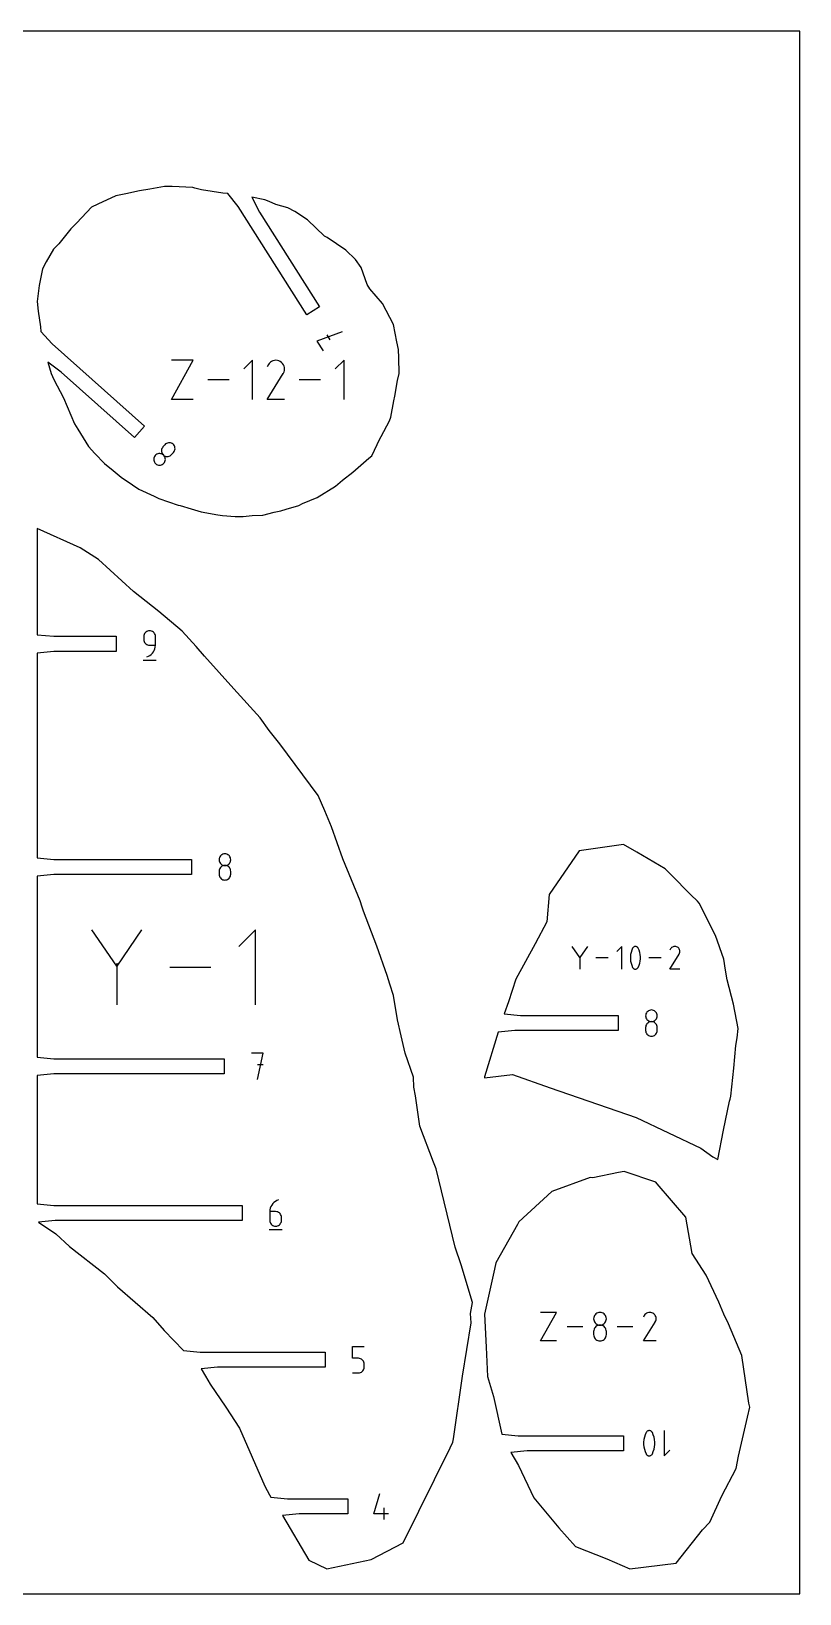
# Model space of a CAD drawing. Extents: x 0 to 480, y 0 to 420.
# Drawn here: x 273.4 to 480, y 0 to 420 of the extents above; entities that cross this region are included whole.
import ezdxf

# ---------------------------------------------------------------- set-up
doc = ezdxf.new("R2010")
doc.units = 0

msp = doc.modelspace()

# ---------------------------------------------------------------- linework, layer by layer
at = {"layer": 'annotation', "color": 1}
for p, q in [((356.979453, 339.188103), (350.19767, 336.730027)), ((350.19767, 336.730027), (351.87814, 334.087837)), ((352.843586, 338.412867), (353.683703, 337.091958)), ((311.069627, 321.041276), (316.907206, 331.554721)), ((316.907206, 331.554721), (311.069627, 331.554721)), ((332.878464, 331.554721), (330.54119, 329.216788)), ((332.878464, 321.041276), (332.878464, 331.554721)), ((336.821469, 321.041191), (341.136029, 327.987079)), ((337.134644, 330.385669), (336.828062, 329.797559)), ((337.377941, 330.730668), (337.134644, 330.385669)), ((337.669844, 331.018662), (337.377941, 330.730668)), ((338.001473, 331.247345), (337.669844, 331.018662)), ((338.363952, 331.414411), (338.001473, 331.247345)), ((338.748402, 331.517552), (338.363952, 331.414411)), ((339.145947, 331.554464), (338.748402, 331.517552)), ((339.547708, 331.52284), (339.145947, 331.554464)), ((339.944807, 331.420373), (339.547708, 331.52284)), ((340.328368, 331.244757), (339.944807, 331.420373)), ((340.671422, 331.001156), (340.328368, 331.244757)), ((340.328368, 331.244757), (340.328368, 331.244757)), ((340.958252, 330.708836), (340.671422, 331.001156)), ((341.186308, 330.376756), (340.958252, 330.708836)), ((341.136029, 327.987079), (341.141187, 327.993462)), ((341.136029, 327.987079), (341.136029, 327.987079)), ((341.141187, 327.993462), (341.146133, 327.999898)), ((341.146133, 327.999898), (341.150901, 328.006444)), ((341.150901, 328.006444), (341.155521, 328.013152)), ((341.155521, 328.013152), (341.160028, 328.020077)), ((341.160028, 328.020077), (341.164453, 328.027273)), ((341.164453, 328.027273), (341.16883, 328.034795)), ((341.16883, 328.034795), (341.17319, 328.042697)), ((341.17319, 328.042697), (341.177566, 328.051033)), ((341.177566, 328.051033), (341.355714, 328.43353)), ((341.177566, 328.051033), (341.177566, 328.051033)), ((341.35304, 330.013875), (341.186308, 330.376756)), ((341.455897, 329.629154), (341.35304, 330.013875)), ((341.355714, 328.43353), (341.459784, 328.830022)), ((341.492328, 329.231549), (341.455897, 329.629154)), ((341.459784, 328.830022), (341.492328, 329.231549)), ((357.462792, 331.554721), (355.125519, 329.216788)), ((357.462792, 321.041276), (357.462792, 331.554721)), ((326.599308, 326.297998), (320.850737, 326.297998)), ((351.183637, 326.297998), (345.435065, 326.297998)), ((316.907206, 321.041276), (311.069627, 321.041276)), ((341.490741, 321.041191), (336.821469, 321.041191)), ((308.415454, 307.558664), (308.385267, 307.29283)), ((308.385267, 307.29283), (308.400407, 307.026495)), ((308.400407, 307.026495), (308.460504, 306.765922)), ((308.491336, 307.81773), (308.415454, 307.558664)), ((308.460504, 306.765922), (308.565191, 306.517376)), ((308.613283, 308.063763), (308.491336, 307.81773)), ((308.781662, 308.290499), (308.613283, 308.063763)), ((309.300098, 308.871887), (308.781662, 308.290499)), ((308.781662, 308.290499), (308.781662, 308.290499)), ((309.506061, 309.064927), (309.300098, 308.871887)), ((309.736358, 309.213853), (309.506061, 309.064927)), ((309.984757, 309.318373), (309.736358, 309.213853)), ((310.245028, 309.378196), (309.984757, 309.318373)), ((310.510939, 309.393027), (310.245028, 309.378196)), ((310.776262, 309.362577), (310.510939, 309.393027)), ((311.034763, 309.286551), (310.776262, 309.362577)), ((311.280213, 309.164658), (311.034763, 309.286551)), ((311.115781, 306.209114), (311.634217, 306.790502)), ((311.506381, 308.996606), (311.280213, 309.164658)), ((311.699142, 308.79109), (311.506381, 308.996606)), ((311.506381, 308.996606), (311.506381, 308.996606)), ((311.634217, 306.790502), (311.802495, 307.017146)), ((311.634217, 306.790502), (311.634217, 306.790502)), ((311.848245, 308.561151), (311.699142, 308.79109)), ((311.802495, 307.017146), (311.924172, 307.262931)), ((311.953269, 308.313013), (311.848245, 308.561151)), ((311.924172, 307.262931), (311.999667, 307.521634)), ((312.013795, 308.052898), (311.953269, 308.313013)), ((311.999667, 307.521634), (312.029401, 307.787031)), ((312.029401, 307.787031), (312.013795, 308.052898)), ((306.333416, 305.223813), (306.303549, 304.958339)), ((306.303549, 304.958339), (306.318886, 304.692224)), ((306.318886, 304.692224), (306.379087, 304.431766)), ((306.408825, 305.482348), (306.333416, 305.223813)), ((306.379087, 304.431766), (306.48381, 304.183263)), ((306.530117, 305.727648), (306.408825, 305.482348)), ((306.48381, 304.183263), (306.632718, 303.953012)), ((306.697632, 305.953414), (306.530117, 305.727648)), ((306.632718, 303.953012), (306.825469, 303.74731)), ((306.903696, 306.146567), (306.697632, 305.953414)), ((306.697632, 305.953414), (306.697632, 305.953414)), ((306.825469, 303.74731), (306.825469, 303.74731)), ((306.825469, 303.74731), (307.05182, 303.579289)), ((307.134263, 306.295796), (306.903696, 306.146567)), ((307.05182, 303.579289), (307.297558, 303.457626)), ((307.383053, 306.400755), (307.134263, 306.295796)), ((307.297558, 303.457626), (307.556388, 303.381941)), ((307.643787, 306.461097), (307.383053, 306.400755)), ((307.556388, 303.381941), (307.822013, 303.351853)), ((307.910187, 306.476476), (307.643787, 306.461097)), ((307.822013, 303.351853), (308.08814, 303.36698)), ((308.175973, 306.446546), (307.910187, 306.476476)), ((308.08814, 303.36698), (308.348472, 303.426942)), ((308.434865, 306.370959), (308.175973, 306.446546)), ((308.348472, 303.426942), (308.596715, 303.531359)), ((308.680585, 306.249369), (308.434865, 306.370959)), ((308.565191, 306.517376), (308.714097, 306.287124)), ((308.596715, 303.531359), (308.826573, 303.679848)), ((308.906854, 306.081429), (308.680585, 306.249369)), ((308.714097, 306.287124), (308.906854, 306.081429)), ((308.826573, 303.679848), (309.031751, 303.872029)), ((308.906854, 306.081429), (308.906854, 306.081429)), ((308.906854, 306.081429), (309.133209, 305.913412)), ((309.099514, 305.875801), (308.906854, 306.081429)), ((308.906854, 306.081429), (308.906854, 306.081429)), ((309.031751, 303.872029), (309.20013, 304.098786)), ((309.031751, 303.872029), (309.031751, 303.872029)), ((309.248347, 305.645559), (309.099514, 305.875801)), ((309.133209, 305.913412), (309.378972, 305.791778)), ((309.20013, 304.098786), (309.322077, 304.344875)), ((309.352981, 305.396982), (309.248347, 305.645559)), ((309.322077, 304.344875), (309.397963, 304.604016)), ((309.413042, 305.136347), (309.352981, 305.396982)), ((309.378972, 305.791778), (309.637871, 305.71617)), ((309.397963, 304.604016), (309.428161, 304.869933)), ((309.428161, 304.869933), (309.413042, 305.136347)), ((309.637871, 305.71617), (309.90363, 305.686232)), ((309.90363, 305.686232), (310.169978, 305.701608)), ((310.169978, 305.701608), (310.430641, 305.76194)), ((310.430641, 305.76194), (310.679344, 305.866873)), ((310.679344, 305.866873), (310.909816, 306.01605)), ((310.909816, 306.01605), (311.115781, 306.209114)), ((303.655049, 257.568388), (303.629803, 257.287082)), ((303.629803, 257.287082), (303.629803, 256.504143)), ((303.629803, 256.504143), (303.629803, 256.504143)), ((303.629803, 256.504143), (303.655049, 256.222852)), ((303.727816, 257.833219), (303.655049, 257.568388)), ((303.655049, 256.222852), (303.727816, 255.958062)), ((303.843647, 258.077137), (303.727816, 257.833219)), ((303.998088, 258.295704), (303.843647, 258.077137)), ((304.186683, 258.484483), (303.998088, 258.295704)), ((304.404974, 258.639036), (304.186683, 258.484483)), ((304.648507, 258.754925), (304.404974, 258.639036)), ((304.912826, 258.827713), (304.648507, 258.754925)), ((305.193475, 258.852962), (304.912826, 258.827713)), ((305.474705, 258.827713), (305.193475, 258.852962)), ((305.193475, 258.852962), (305.193475, 258.852962)), ((305.739332, 258.754925), (305.474705, 258.827713)), ((305.982956, 258.639036), (305.739332, 258.754925)), ((306.201175, 258.484483), (305.982956, 258.639036)), ((306.389588, 258.295704), (306.201175, 258.484483)), ((306.543793, 258.077137), (306.389588, 258.295704)), ((306.659388, 257.833219), (306.543793, 258.077137)), ((306.731973, 257.568388), (306.659388, 257.833219)), ((306.757146, 257.287082), (306.731973, 257.568388)), ((306.757146, 254.938705), (306.757146, 257.287082)), ((306.757146, 257.287082), (306.757146, 257.287082)), ((303.727816, 255.958062), (303.843647, 255.714203)), ((303.843647, 255.714203), (303.998088, 255.495705)), ((303.998088, 255.495705), (304.186683, 255.307)), ((304.186683, 255.307), (304.404974, 255.152516)), ((304.404974, 255.152516), (304.648507, 255.036686)), ((304.648507, 255.036686), (304.912826, 254.963938)), ((304.85814, 251.977997), (305.268581, 252.203235)), ((304.912826, 254.963938), (305.193475, 254.938705)), ((305.193475, 254.938705), (306.757146, 254.938705)), ((305.268581, 252.203235), (305.638058, 252.481336)), ((305.638058, 252.481336), (305.962329, 252.806562)), ((305.962329, 252.806562), (306.237153, 253.173174)), ((306.237153, 253.173174), (306.458288, 253.575434)), ((306.458288, 253.575434), (306.621493, 254.007601)), ((306.621493, 254.007601), (306.722526, 254.463938)), ((306.722526, 254.463938), (306.757146, 254.938705)), ((303.434399, 250.931162), (306.955199, 250.931162)), ((304.410977, 251.811362), (304.85814, 251.977997)), ((304.410977, 251.811362), (304.410977, 251.811362)), ((323.904333, 197.593117), (323.879102, 197.313125)), ((323.977063, 197.856924), (323.904333, 197.593117)), ((324.092848, 198.100072), (323.977063, 197.856924)), ((324.247242, 198.318088), (324.092848, 198.100072)), ((324.435799, 198.506498), (324.247242, 198.318088)), ((324.654077, 198.660826), (324.435799, 198.506498)), ((324.897628, 198.776601), (324.654077, 198.660826)), ((325.162008, 198.849346), (324.897628, 198.776601)), ((325.442773, 198.874589), (325.162008, 198.849346)), ((325.723538, 198.849346), (325.442773, 198.874589)), ((325.442773, 198.874589), (325.442773, 198.874589)), ((325.987919, 198.776601), (325.723538, 198.849346)), ((326.23147, 198.660826), (325.987919, 198.776601)), ((326.449747, 198.506498), (326.23147, 198.660826)), ((326.638305, 198.318088), (326.449747, 198.506498)), ((326.792699, 198.100072), (326.638305, 198.318088)), ((326.908483, 197.856924), (326.792699, 198.100072)), ((326.981214, 197.593117), (326.908483, 197.856924)), ((327.006445, 197.313125), (326.981214, 197.593117)), ((323.879102, 197.313125), (323.879102, 197.313125)), ((323.879102, 197.313125), (323.904348, 197.03182)), ((323.904333, 194.462982), (323.879102, 194.181808)), ((323.879102, 194.181808), (323.879102, 193.402843)), ((323.879102, 193.402843), (323.879102, 193.402843)), ((323.879102, 193.402843), (323.904348, 193.121688)), ((323.977063, 194.727711), (323.904333, 194.462982)), ((323.904348, 197.03182), (323.977114, 196.766989)), ((324.092848, 194.971552), (323.977063, 194.727711)), ((323.977114, 196.766989), (324.092946, 196.523071)), ((324.247242, 195.190064), (324.092848, 194.971552)), ((324.092946, 196.523071), (324.247387, 196.304504)), ((324.435799, 195.378806), (324.247242, 195.190064)), ((324.247387, 196.304504), (324.435981, 196.115725)), ((324.654077, 195.533336), (324.435799, 195.378806)), ((324.435981, 196.115725), (324.654273, 195.961172)), ((324.897628, 195.649214), (324.654077, 195.533336)), ((324.654273, 195.961172), (324.897806, 195.845283)), ((325.162008, 195.721998), (324.897628, 195.649214)), ((324.897806, 195.845283), (325.162125, 195.772495)), ((325.442773, 195.747246), (325.162008, 195.721998)), ((325.162125, 195.772495), (325.442773, 195.747246)), ((325.442773, 195.747246), (325.723422, 195.772495)), ((325.723538, 195.722012), (325.442773, 195.747246)), ((325.442773, 195.747246), (325.442773, 195.747246)), ((325.442773, 195.747246), (325.442773, 195.747246)), ((325.723422, 195.772495), (325.987741, 195.845283)), ((325.987919, 195.649265), (325.723538, 195.722012)), ((325.987741, 195.845283), (326.231274, 195.961172)), ((326.23147, 195.533434), (325.987919, 195.649265)), ((326.231274, 195.961172), (326.449565, 196.115725)), ((326.449747, 195.378951), (326.23147, 195.533434)), ((326.449565, 196.115725), (326.63816, 196.304504)), ((326.638305, 195.190245), (326.449747, 195.378951)), ((326.63816, 196.304504), (326.792601, 196.523071)), ((326.792699, 194.971748), (326.638305, 195.190245)), ((326.792601, 196.523071), (326.908432, 196.766989)), ((326.908483, 194.727889), (326.792699, 194.971748)), ((326.908432, 196.766989), (326.981199, 197.03182)), ((326.981214, 194.463099), (326.908483, 194.727889)), ((326.981199, 197.03182), (327.006445, 197.313125)), ((326.981199, 193.121688), (327.006445, 193.402843)), ((327.006445, 194.181808), (326.981214, 194.463099)), ((327.006445, 197.313125), (327.006445, 197.313125)), ((327.006445, 193.402843), (327.006445, 194.181808)), ((327.006445, 194.181808), (327.006445, 194.181808)), ((323.904348, 193.121688), (323.977114, 192.857264)), ((323.977114, 192.857264), (324.092946, 192.613933)), ((324.092946, 192.613933), (324.247387, 192.396063)), ((324.247387, 192.396063), (324.435981, 192.208017)), ((324.435981, 192.208017), (324.654273, 192.05416)), ((324.654273, 192.05416), (324.897806, 191.938859)), ((324.897806, 191.938859), (325.162125, 191.866477)), ((325.162125, 191.866477), (325.442773, 191.841379)), ((325.442773, 191.841379), (325.723422, 191.866477)), ((325.442773, 191.841379), (325.442773, 191.841379)), ((325.723422, 191.866477), (325.987741, 191.938859)), ((325.987741, 191.938859), (326.231274, 192.05416)), ((326.231274, 192.05416), (326.449565, 192.208017)), ((326.449565, 192.208017), (326.63816, 192.396063)), ((326.63816, 192.396063), (326.792601, 192.613933)), ((326.792601, 192.613933), (326.908432, 192.857264)), ((326.908432, 192.857264), (326.981199, 193.121688)), ((296.337889, 168.725344), (289.620676, 178.439352)), ((303.05384, 178.439352), (296.337889, 168.725344)), ((333.646269, 178.43872), (329.16939, 173.960578)), ((333.646269, 158.300972), (333.646269, 178.43872)), ((420.870661, 171.053722), (418.836598, 173.995255)), ((422.904342, 173.995255), (420.870661, 171.053722)), ((432.168143, 173.995064), (430.812483, 172.639022)), ((432.168143, 167.897081), (432.168143, 173.995064)), ((434.630471, 172.396862), (434.513594, 171.81979)), ((434.805787, 172.962503), (434.630471, 172.396862)), ((435.039542, 173.512201), (434.805787, 172.962503)), ((435.118259, 173.643105), (435.039542, 173.512201)), ((435.039542, 173.512201), (435.039542, 173.512201)), ((435.216362, 173.754658), (435.118259, 173.643105)), ((435.330602, 173.84578), (435.216362, 173.754658)), ((435.45773, 173.915393), (435.330602, 173.84578)), ((435.594499, 173.962417), (435.45773, 173.915393)), ((435.737661, 173.985772), (435.594499, 173.962417)), ((435.883966, 173.984379), (435.737661, 173.985772)), ((436.030168, 173.957158), (435.883966, 173.984379)), ((436.173018, 173.903029), (436.030168, 173.957158)), ((436.227704, 173.874292), (436.173018, 173.903029)), ((436.173018, 173.903029), (436.173018, 173.903029)), ((436.280179, 173.841285), (436.227704, 173.874292)), ((436.330191, 173.804267), (436.280179, 173.841285)), ((436.377483, 173.763501), (436.330191, 173.804267)), ((436.4218, 173.719247), (436.377483, 173.763501)), ((436.462889, 173.671767), (436.4218, 173.719247)), ((436.500493, 173.621323), (436.462889, 173.671767)), ((436.534358, 173.568175), (436.500493, 173.621323)), ((436.564228, 173.512584), (436.534358, 173.568175)), ((436.799116, 172.961752), (436.564228, 173.512584)), ((436.564228, 173.512584), (436.564228, 173.512584)), ((436.975282, 172.395262), (436.799116, 172.961752)), ((437.092725, 171.817623), (436.975282, 172.395262)), ((445.240853, 173.316993), (445.063031, 172.975879)), ((445.38197, 173.517099), (445.240853, 173.316993)), ((445.551278, 173.68414), (445.38197, 173.517099)), ((445.743629, 173.81678), (445.551278, 173.68414)), ((445.953873, 173.913681), (445.743629, 173.81678)), ((446.176861, 173.973505), (445.953873, 173.913681)), ((446.407444, 173.994915), (446.176861, 173.973505)), ((446.640473, 173.976572), (446.407444, 173.994915)), ((446.870798, 173.917139), (446.640473, 173.976572)), ((447.093269, 173.815279), (446.870798, 173.917139)), ((447.292247, 173.673986), (447.093269, 173.815279)), ((447.093269, 173.815279), (447.093269, 173.815279)), ((447.458613, 173.504435), (447.292247, 173.673986)), ((447.59089, 173.311823), (447.458613, 173.504435)), ((447.687597, 173.101346), (447.59089, 173.311823)), ((447.747256, 172.878201), (447.687597, 173.101346)), ((447.689148, 172.184718), (447.749511, 172.41469)), ((447.768387, 172.647583), (447.747256, 172.878201)), ((447.749511, 172.41469), (447.768387, 172.647583)), ((296.337889, 169.507062), (296.337889, 158.30034)), ((321.618997, 168.369846), (310.608021, 168.369846)), ((420.870661, 171.290437), (420.870661, 167.89689)), ((428.526122, 170.946072), (425.19185, 170.946072)), ((434.513594, 171.81979), (434.455155, 171.235797)), ((434.455155, 171.235797), (434.455155, 170.649393)), ((434.455155, 170.649393), (434.513594, 170.065088)), ((434.513594, 170.065088), (434.630471, 169.487393)), ((434.630471, 169.487393), (434.805787, 168.920818)), ((434.805787, 168.920818), (435.039542, 168.369873)), ((435.039542, 168.369873), (435.039542, 168.369873)), ((435.039542, 168.369873), (435.069304, 168.314393)), ((435.069304, 168.314393), (435.102918, 168.26151)), ((435.102918, 168.26151), (435.140244, 168.211383)), ((435.140244, 168.211383), (435.181139, 168.164175)), ((435.181139, 168.164175), (435.225461, 168.120045)), ((435.225461, 168.120045), (435.273069, 168.079153)), ((435.273069, 168.079153), (435.323822, 168.041661)), ((435.323822, 168.041661), (435.377577, 168.007728)), ((435.377577, 168.007728), (435.434193, 167.977516)), ((436.146216, 167.968469), (436.273211, 168.03805)), ((436.273211, 168.03805), (436.387402, 168.128924)), ((436.387402, 168.128924), (436.485503, 168.240017)), ((436.485503, 168.240017), (436.564228, 168.370255)), ((436.564228, 168.370255), (436.799116, 168.920067)), ((436.564228, 168.370255), (436.564228, 168.370255)), ((436.799116, 168.920067), (436.975282, 169.485793)), ((436.975282, 169.485793), (437.092725, 170.062921)), ((437.151447, 171.233347), (437.092725, 171.817623)), ((437.092725, 170.062921), (437.151447, 170.646943)), ((437.151447, 170.646943), (437.151447, 171.233347)), ((442.772576, 170.946072), (439.438304, 170.946072)), ((445.059206, 167.897032), (447.561727, 171.925769)), ((447.561727, 171.925769), (447.564719, 171.929471)), ((447.561727, 171.925769), (447.561727, 171.925769)), ((447.564719, 171.929471), (447.567588, 171.933204)), ((447.567588, 171.933204), (447.570353, 171.937)), ((447.570353, 171.937), (447.573033, 171.940891)), ((447.573033, 171.940891), (447.575647, 171.944908)), ((447.575647, 171.944908), (447.578214, 171.949082)), ((447.578214, 171.949082), (447.580752, 171.953445)), ((447.580752, 171.953445), (447.583281, 171.958028)), ((447.583281, 171.958028), (447.585819, 171.962863)), ((447.585819, 171.962863), (447.689148, 172.184718)), ((447.585819, 171.962863), (447.585819, 171.962863)), ((435.434193, 167.977516), (435.434193, 167.977516)), ((435.434193, 167.977516), (435.575918, 167.924535)), ((435.575918, 167.924535), (435.721269, 167.898214)), ((435.721269, 167.898214), (435.866959, 167.897478)), ((435.866959, 167.897478), (436.009704, 167.921254)), ((436.009704, 167.921254), (436.146216, 167.968469)), ((447.767466, 167.897032), (445.059206, 167.897032)), ((438.579991, 155.631238), (438.55476, 155.351246)), ((438.652721, 155.895045), (438.579991, 155.631238)), ((438.768506, 156.138193), (438.652721, 155.895045)), ((438.922899, 156.356209), (438.768506, 156.138193)), ((439.111457, 156.544619), (438.922899, 156.356209)), ((439.329734, 156.698947), (439.111457, 156.544619)), ((439.573286, 156.814722), (439.329734, 156.698947)), ((439.837666, 156.887467), (439.573286, 156.814722)), ((440.118431, 156.91271), (439.837666, 156.887467)), ((440.399196, 156.887467), (440.118431, 156.91271)), ((440.118431, 156.91271), (440.118431, 156.91271)), ((440.663577, 156.814722), (440.399196, 156.887467)), ((440.907128, 156.698947), (440.663577, 156.814722)), ((441.125405, 156.544619), (440.907128, 156.698947)), ((441.313963, 156.356209), (441.125405, 156.544619)), ((441.468357, 156.138193), (441.313963, 156.356209)), ((441.584141, 155.895045), (441.468357, 156.138193)), ((441.656871, 155.631238), (441.584141, 155.895045)), ((441.682103, 155.351246), (441.656871, 155.631238)), ((438.55476, 155.351246), (438.55476, 155.351246)), ((438.55476, 155.351246), (438.580005, 155.069941)), ((438.579991, 152.501103), (438.55476, 152.219929)), ((438.55476, 152.219929), (438.55476, 151.440964)), ((438.55476, 151.440964), (438.55476, 151.440964)), ((438.55476, 151.440964), (438.580005, 151.159809)), ((438.652721, 152.765832), (438.579991, 152.501103)), ((438.580005, 155.069941), (438.652772, 154.80511)), ((438.768506, 153.009673), (438.652721, 152.765832)), ((438.652772, 154.80511), (438.768604, 154.561192)), ((438.922899, 153.228185), (438.768506, 153.009673)), ((438.768604, 154.561192), (438.923045, 154.342625)), ((439.111457, 153.416927), (438.922899, 153.228185)), ((438.923045, 154.342625), (439.111639, 154.153846)), ((439.329734, 153.571457), (439.111457, 153.416927)), ((439.111639, 154.153846), (439.329931, 153.999293)), ((439.573286, 153.687335), (439.329734, 153.571457)), ((439.329931, 153.999293), (439.573464, 153.883404)), ((439.837666, 153.760119), (439.573286, 153.687335)), ((439.573464, 153.883404), (439.837783, 153.810616)), ((440.118431, 153.785367), (439.837666, 153.760119)), ((439.837783, 153.810616), (440.118431, 153.785367)), ((440.118431, 153.785367), (440.39908, 153.810616)), ((440.399196, 153.760133), (440.118431, 153.785367)), ((440.118431, 153.785367), (440.118431, 153.785367)), ((440.118431, 153.785367), (440.118431, 153.785367)), ((440.39908, 153.810616), (440.663399, 153.883404)), ((440.663577, 153.687386), (440.399196, 153.760133)), ((440.663399, 153.883404), (440.906932, 153.999293)), ((440.907128, 153.571555), (440.663577, 153.687386)), ((440.906932, 153.999293), (441.125223, 154.153846)), ((441.125405, 153.417072), (440.907128, 153.571555)), ((441.125223, 154.153846), (441.313818, 154.342625)), ((441.313963, 153.228366), (441.125405, 153.417072)), ((441.313818, 154.342625), (441.468258, 154.561192)), ((441.468357, 153.009869), (441.313963, 153.228366)), ((441.468258, 154.561192), (441.58409, 154.80511)), ((441.584141, 152.76601), (441.468357, 153.009869)), ((441.58409, 154.80511), (441.656857, 155.069941)), ((441.656871, 152.50122), (441.584141, 152.76601)), ((441.656857, 155.069941), (441.682103, 155.351246)), ((441.656857, 151.159809), (441.682103, 151.440964)), ((441.682103, 152.219929), (441.656871, 152.50122)), ((441.682103, 155.351246), (441.682103, 155.351246)), ((441.682103, 151.440964), (441.682103, 152.219929)), ((441.682103, 152.219929), (441.682103, 152.219929)), ((438.580005, 151.159809), (438.652772, 150.895385)), ((438.652772, 150.895385), (438.768604, 150.652054)), ((438.768604, 150.652054), (438.923045, 150.434184)), ((438.923045, 150.434184), (439.111639, 150.246138)), ((439.111639, 150.246138), (439.329931, 150.092281)), ((439.329931, 150.092281), (439.573464, 149.97698)), ((439.573464, 149.97698), (439.837783, 149.904597)), ((439.837783, 149.904597), (440.118431, 149.8795)), ((440.118431, 149.8795), (440.39908, 149.904597)), ((440.118431, 149.8795), (440.118431, 149.8795)), ((440.39908, 149.904597), (440.663399, 149.97698)), ((440.663399, 149.97698), (440.906932, 150.092281)), ((440.906932, 150.092281), (441.125223, 150.246138)), ((441.125223, 150.246138), (441.313818, 150.434184)), ((441.313818, 150.434184), (441.468258, 150.652054)), ((441.468258, 150.652054), (441.58409, 150.895385)), ((441.58409, 150.895385), (441.656857, 151.159809)), ((335.748195, 145.294458), (332.616878, 145.294458)), ((334.182757, 138.252858), (335.748195, 145.294458)), ((335.748195, 142.158725), (334.182757, 142.158725)), ((338.630405, 105.184876), (338.305804, 104.858897)), ((339.000343, 105.46385), (338.630405, 105.184876)), ((339.411399, 105.69015), (339.000343, 105.46385)), ((339.859351, 105.858105), (339.411399, 105.69015)), ((339.859351, 105.858105), (339.859351, 105.858105)), ((337.545156, 103.198328), (337.510532, 102.722372)), ((337.510532, 102.722372), (337.510532, 100.381943)), ((339.074204, 102.722372), (337.510532, 102.722372)), ((337.646215, 103.655629), (337.545156, 103.198328)), ((337.809489, 104.088604), (337.646215, 103.655629)), ((338.030758, 104.491583), (337.809489, 104.088604)), ((338.305804, 104.858897), (338.030758, 104.491583)), ((339.355434, 102.697275), (339.074204, 102.722372)), ((339.620061, 102.624893), (339.355434, 102.697275)), ((339.863685, 102.509591), (339.620061, 102.624893)), ((340.081904, 102.355734), (339.863685, 102.509591)), ((340.270317, 102.167688), (340.081904, 102.355734)), ((340.424521, 101.949818), (340.270317, 102.167688)), ((340.540117, 101.706488), (340.424521, 101.949818)), ((340.612702, 101.442063), (340.540117, 101.706488)), ((340.637875, 101.160908), (340.612702, 101.442063)), ((340.637875, 100.381943), (340.637875, 101.160908)), ((340.637875, 101.160908), (340.637875, 101.160908)), ((337.314687, 97.936305), (340.835487, 97.936305)), ((337.510532, 100.381943), (337.510532, 100.381943)), ((337.510532, 100.381943), (337.535778, 100.100652)), ((337.535778, 100.100652), (337.608545, 99.835862)), ((337.608545, 99.835862), (337.724376, 99.592003)), ((337.724376, 99.592003), (337.878817, 99.373506)), ((337.878817, 99.373506), (338.067411, 99.1848)), ((338.067411, 99.1848), (338.285703, 99.030317)), ((338.285703, 99.030317), (338.529236, 98.914486)), ((338.529236, 98.914486), (338.793555, 98.841739)), ((338.793555, 98.841739), (339.074204, 98.816505)), ((339.074204, 98.816505), (339.355434, 98.841739)), ((339.074204, 98.816505), (339.074204, 98.816505)), ((339.355434, 98.841739), (339.620061, 98.914486)), ((339.620061, 98.914486), (339.863685, 99.030317)), ((339.863685, 99.030317), (340.081904, 99.1848)), ((340.081904, 99.1848), (340.270317, 99.373506)), ((340.270317, 99.373506), (340.424521, 99.592003)), ((340.424521, 99.592003), (340.540117, 99.835862)), ((340.540117, 99.835862), (340.612702, 100.100652)), ((340.612702, 100.100652), (340.637875, 100.381943)), ((410.333141, 67.94227), (414.604433, 75.634842)), ((414.604433, 75.634842), (410.333141, 75.634842)), ((426.288255, 75.625434), (425.981534, 75.597858)), ((426.594976, 75.597858), (426.288255, 75.625434)), ((426.288255, 75.625434), (426.288255, 75.625434)), ((439.382574, 75.607646), (439.101275, 75.532178)), ((439.673453, 75.634654), (439.382574, 75.607646)), ((439.967417, 75.611515), (439.673453, 75.634654)), ((440.25797, 75.536541), (439.967417, 75.611515)), ((421.696037, 71.788556), (417.489871, 71.788556)), ((424.607591, 74.225495), (424.580028, 73.919619)), ((424.580028, 73.919619), (424.580028, 73.919619)), ((424.580028, 73.919619), (424.607607, 73.612308)), ((424.687045, 74.51369), (424.607591, 74.225495)), ((424.607607, 73.612308), (424.687101, 73.322994)), ((424.813534, 74.779316), (424.687045, 74.51369)), ((424.687101, 73.322994), (424.813641, 73.056527)), ((424.982201, 75.017487), (424.813534, 74.779316)), ((424.982201, 71.600288), (424.813534, 71.361575)), ((424.813641, 73.056527), (424.982359, 72.817754)), ((425.18819, 75.223314), (424.982201, 75.017487)), ((425.18819, 71.806478), (424.982201, 71.600288)), ((424.982359, 72.817754), (425.188388, 72.611523)), ((425.426646, 75.39191), (425.18819, 75.223314)), ((425.426646, 71.975295), (425.18819, 71.806478)), ((425.188388, 72.611523), (425.42686, 72.442682)), ((425.692713, 75.518388), (425.426646, 75.39191)), ((425.692713, 72.101885), (425.426646, 71.975295)), ((425.42686, 72.442682), (425.692907, 72.316079)), ((425.981534, 75.597858), (425.692713, 75.518388)), ((425.981534, 72.181397), (425.692713, 72.101885)), ((425.692907, 72.316079), (425.981661, 72.236563)), ((426.288255, 72.20898), (425.981534, 72.181397)), ((425.981661, 72.236563), (426.288255, 72.20898)), ((426.288255, 72.20898), (426.594849, 72.236563)), ((426.594976, 72.181413), (426.288255, 72.20898)), ((426.288255, 72.20898), (426.288255, 72.20898)), ((426.288255, 72.20898), (426.288255, 72.20898)), ((426.594849, 72.236563), (426.883603, 72.316079)), ((426.883797, 75.518388), (426.594976, 75.597858)), ((426.883797, 72.101941), (426.594976, 72.181413)), ((426.883603, 72.316079), (427.14965, 72.442682)), ((427.149864, 75.39191), (426.883797, 75.518388)), ((427.149864, 71.975402), (426.883797, 72.101941)), ((427.14965, 72.442682), (427.388122, 72.611523)), ((427.38832, 75.223314), (427.149864, 75.39191)), ((427.38832, 71.806637), (427.149864, 71.975402)), ((427.388122, 72.611523), (427.594151, 72.817754)), ((427.594309, 75.017487), (427.38832, 75.223314)), ((427.594309, 71.600486), (427.38832, 71.806637)), ((427.594151, 72.817754), (427.762869, 73.056527)), ((427.762976, 74.779316), (427.594309, 75.017487)), ((427.762976, 71.361789), (427.594309, 71.600486)), ((427.762869, 73.056527), (427.889409, 73.322994)), ((427.889465, 74.51369), (427.762976, 74.779316)), ((427.889409, 73.322994), (427.968903, 73.612308)), ((427.968919, 74.225495), (427.889465, 74.51369)), ((427.968903, 73.612308), (427.996482, 73.919619)), ((427.996482, 73.919619), (427.968919, 74.225495)), ((427.996482, 73.919619), (427.996482, 73.919619)), ((435.088087, 71.788556), (430.88192, 71.788556)), ((437.972658, 67.942208), (441.129574, 73.024438)), ((438.201805, 74.779459), (437.977482, 74.349146)), ((438.379823, 75.031891), (438.201805, 74.779459)), ((438.593404, 75.242614), (438.379823, 75.031891)), ((438.836054, 75.409938), (438.593404, 75.242614)), ((439.101275, 75.532178), (438.836054, 75.409938)), ((440.538617, 75.408044), (440.25797, 75.536541)), ((440.789626, 75.229804), (440.538617, 75.408044)), ((440.538617, 75.408044), (440.538617, 75.408044)), ((440.999496, 75.015917), (440.789626, 75.229804)), ((441.166363, 74.772938), (440.999496, 75.015917)), ((441.129574, 73.024438), (441.133348, 73.029108)), ((441.129574, 73.024438), (441.129574, 73.024438)), ((441.133348, 73.029108), (441.136967, 73.033817)), ((441.136967, 73.033817), (441.140455, 73.038606)), ((441.140455, 73.038606), (441.143836, 73.043514)), ((441.143836, 73.043514), (441.147134, 73.048581)), ((441.147134, 73.048581), (441.150372, 73.053847)), ((441.150372, 73.053847), (441.153574, 73.059351)), ((441.153574, 73.059351), (441.156764, 73.065132)), ((441.156764, 73.065132), (441.159966, 73.071232)), ((441.159966, 73.071232), (441.290315, 73.351101)), ((441.159966, 73.071232), (441.159966, 73.071232)), ((441.288358, 74.507422), (441.166363, 74.772938)), ((441.363618, 74.225925), (441.288358, 74.507422)), ((441.290315, 73.351101), (441.366462, 73.641209)), ((441.390274, 73.935003), (441.363618, 74.225925)), ((441.366462, 73.641209), (441.390274, 73.935003)), ((414.604433, 67.94227), (410.333141, 67.94227)), ((424.607591, 70.80599), (424.580028, 70.498822)), ((424.580028, 70.498822), (424.580028, 69.647844)), ((424.580028, 69.647844), (424.580028, 69.647844)), ((424.580028, 69.647844), (424.607607, 69.340698)), ((424.687045, 71.095192), (424.607591, 70.80599)), ((424.607607, 69.340698), (424.687101, 69.051828)), ((424.813534, 71.361575), (424.687045, 71.095192)), ((424.687101, 69.051828), (424.813641, 68.786003)), ((424.813641, 68.786003), (424.982359, 68.547991)), ((424.982359, 68.547991), (425.188388, 68.342561)), ((425.188388, 68.342561), (425.42686, 68.174481)), ((425.42686, 68.174481), (425.692907, 68.04852)), ((425.692907, 68.04852), (425.981661, 67.969447)), ((425.981661, 67.969447), (426.288255, 67.942029)), ((426.288255, 67.942029), (426.594849, 67.969447)), ((426.288255, 67.942029), (426.288255, 67.942029)), ((426.594849, 67.969447), (426.883603, 68.04852)), ((426.883603, 68.04852), (427.14965, 68.174481)), ((427.14965, 68.174481), (427.388122, 68.342561)), ((427.388122, 68.342561), (427.594151, 68.547991)), ((427.594151, 68.547991), (427.762869, 68.786003)), ((427.762869, 68.786003), (427.889409, 69.051828)), ((427.889465, 71.095386), (427.762976, 71.361789)), ((427.889409, 69.051828), (427.968903, 69.340698)), ((427.968919, 70.806117), (427.889465, 71.095386)), ((427.968903, 69.340698), (427.996482, 69.647844)), ((427.996482, 70.498822), (427.968919, 70.806117)), ((427.996482, 69.647844), (427.996482, 70.498822)), ((427.996482, 70.498822), (427.996482, 70.498822)), ((441.389113, 67.942208), (437.972658, 67.942208)), ((359.774438, 63.286019), (359.774438, 66.421753)), ((359.774438, 66.421753), (362.901781, 66.421753)), ((361.33811, 63.286019), (359.774438, 63.286019)), ((361.618875, 63.260922), (361.33811, 63.286019)), ((361.883255, 63.18854), (361.618875, 63.260922)), ((362.126807, 63.073238), (361.883255, 63.18854)), ((362.345084, 62.919382), (362.126807, 63.073238)), ((359.774438, 59.380153), (361.33811, 59.380153)), ((361.33811, 59.380153), (361.618758, 59.405386)), ((361.33811, 59.380153), (361.33811, 59.380153)), ((361.618758, 59.405386), (361.883077, 59.478134)), ((361.883077, 59.478134), (362.12661, 59.593964)), ((362.12661, 59.593964), (362.344902, 59.748447)), ((362.344902, 59.748447), (362.533496, 59.937153)), ((362.533642, 62.731336), (362.345084, 62.919382)), ((362.533496, 59.937153), (362.687937, 60.155651)), ((362.688035, 62.513465), (362.533642, 62.731336)), ((362.687937, 60.155651), (362.803769, 60.39951)), ((362.80382, 62.270135), (362.688035, 62.513465)), ((362.803769, 60.39951), (362.876536, 60.6643)), ((362.87655, 62.00571), (362.80382, 62.270135)), ((362.876536, 60.6643), (362.901781, 60.945591)), ((362.901781, 61.724556), (362.87655, 62.00571)), ((362.901781, 60.945591), (362.901781, 61.724556)), ((362.901781, 61.724556), (362.901781, 61.724556)), ((438.215673, 42.080227), (438.085206, 41.4391)), ((438.411374, 42.708687), (438.215673, 42.080227)), ((438.672308, 43.319468), (438.411374, 42.708687)), ((438.759764, 43.464149), (438.672308, 43.319468)), ((438.672308, 43.319468), (438.672308, 43.319468)), ((438.868744, 43.587561), (438.759764, 43.464149)), ((438.995597, 43.688511), (438.868744, 43.587561)), ((439.136674, 43.765808), (438.995597, 43.688511)), ((439.288325, 43.81826), (439.136674, 43.765808)), ((439.446899, 43.844672), (439.288325, 43.81826)), ((439.608745, 43.843855), (439.446899, 43.844672)), ((439.770214, 43.814614), (439.608745, 43.843855)), ((439.927654, 43.755759), (439.770214, 43.814614)), ((439.927654, 43.755759), (439.927654, 43.755759)), ((439.990549, 43.722196), (439.927654, 43.755759)), ((440.050265, 43.684501), (439.990549, 43.722196)), ((440.106646, 43.642851), (440.050265, 43.684501)), ((440.159533, 43.597425), (440.106646, 43.642851)), ((440.20877, 43.548401), (440.159533, 43.597425)), ((440.2542, 43.495957), (440.20877, 43.548401)), ((440.295665, 43.440273), (440.2542, 43.495957)), ((440.333007, 43.381525), (440.295665, 43.440273)), ((440.36607, 43.319893), (440.333007, 43.381525)), ((440.625745, 42.707853), (440.36607, 43.319893)), ((440.36607, 43.319893), (440.36607, 43.319893)), ((440.820502, 42.078449), (440.625745, 42.707853)), ((440.95034, 41.436693), (440.820502, 42.078449)), ((443.555881, 43.845113), (443.555881, 37.070918)), ((438.085206, 41.4391), (438.019972, 40.790316)), ((438.019972, 40.790316), (438.019972, 40.138885)), ((438.019972, 40.138885), (438.085206, 39.489817)), ((438.085206, 39.489817), (438.215673, 38.848124)), ((438.215673, 38.848124), (438.411374, 38.218815)), ((438.411374, 38.218815), (438.672308, 37.606901)), ((440.36607, 37.607325), (440.625745, 38.217981)), ((440.625745, 38.217981), (440.820502, 38.846346)), ((440.820502, 38.846346), (440.95034, 39.48741)), ((441.015259, 40.787594), (440.95034, 41.436693)), ((440.95034, 39.48741), (441.015259, 40.136163)), ((441.015259, 40.136163), (441.015259, 40.787594)), ((443.555881, 37.070918), (445.061871, 38.577333)), ((438.672308, 37.606901), (438.672308, 37.606901)), ((438.672308, 37.606901), (438.705492, 37.545145)), ((438.705492, 37.545145), (438.743112, 37.486103)), ((438.743112, 37.486103), (438.784886, 37.430065)), ((438.784886, 37.430065), (438.830531, 37.37732)), ((438.830531, 37.37732), (438.879763, 37.328159)), ((438.879763, 37.328159), (438.932299, 37.282872)), ((438.932299, 37.282872), (438.987856, 37.24175)), ((438.987856, 37.24175), (439.046151, 37.205082)), ((439.046151, 37.205082), (439.1069, 37.173158)), ((439.1069, 37.173158), (439.1069, 37.173158)), ((439.1069, 37.173158), (439.265591, 37.113027)), ((439.265591, 37.113027), (439.428005, 37.082787)), ((439.428005, 37.082787), (439.590535, 37.08124)), ((439.590535, 37.08124), (439.749572, 37.107185)), ((439.749572, 37.107185), (439.901508, 37.159423)), ((439.901508, 37.159423), (440.042734, 37.236756)), ((440.042734, 37.236756), (440.169641, 37.337983)), ((440.169641, 37.337983), (440.278623, 37.461906)), ((440.278623, 37.461906), (440.36607, 37.607325)), ((440.36607, 37.607325), (440.36607, 37.607325)), ((365.497555, 21.509238), (367.059019, 26.9854)), ((369.407396, 21.509238), (365.497555, 21.509238)), ((368.235415, 19.9438), (368.235415, 23.071143))]:
    msp.add_line(p, q, dxfattribs=at)
at = {"layer": 'boundary', "color": 5}
for p, q in [((309.188125, 378.280938), (305.267757, 377.552001)), ((311.288004, 378.271077), (309.188125, 378.280938)), ((316.818497, 378.037508), (311.288004, 378.271077)), ((317.346299, 377.857841), (316.818497, 378.037508)), ((296.071124, 375.720502), (291.245885, 373.515115)), ((298.794192, 376.301212), (296.071124, 375.720502)), ((302.510175, 377.087265), (298.794192, 376.301212)), ((305.267757, 377.552001), (302.510175, 377.087265)), ((319.143671, 377.375226), (317.346299, 377.857841)), ((324.838438, 376.520374), (319.143671, 377.375226)), ((326.214833, 376.404263), (324.838438, 376.520374)), ((328.977201, 372.881078), (326.214833, 376.404263)), ((336.139212, 374.649442), (332.709918, 375.380682)), ((332.709918, 375.380682), (334.729578, 371.385124)), ((337.309646, 374.277756), (336.139212, 374.649442)), ((339.085506, 373.439845), (337.309646, 374.277756)), ((289.594731, 372.738549), (285.653118, 368.46714)), ((291.245885, 373.515115), (289.594731, 372.738549)), ((347.481392, 343.787087), (328.977201, 372.881078)), ((334.729578, 371.385124), (350.899606, 345.96112)), ((342.364458, 372.52114), (339.085506, 373.439845)), ((344.234203, 371.526969), (342.364458, 372.52114)), ((347.629194, 369.295919), (344.234203, 371.526969)), ((284.005896, 366.916027), (280.755766, 362.900815)), ((285.653118, 368.46714), (284.005896, 366.916027)), ((352.244575, 364.9436), (347.629194, 369.295919)), ((279.359056, 361.413996), (277.384205, 358.056085)), ((280.755766, 362.900815), (279.359056, 361.413996)), ((352.890994, 364.597838), (352.244575, 364.9436)), ((357.988553, 361.116564), (352.890994, 364.597838)), ((277.384205, 358.056085), (276.390618, 356.148723)), ((360.584802, 358.602246), (357.988553, 361.116564)), ((362.063805, 356.479274), (360.584802, 358.602246)), ((276.390618, 356.148723), (275.537798, 351.684004)), ((363.687031, 351.899762), (362.063805, 356.479274)), ((275.537798, 351.684004), (274.951582, 347.385674)), ((364.397884, 350.789867), (363.687031, 351.899762)), ((367.786925, 346.818933), (364.397884, 350.789867)), ((274.951582, 347.385674), (275.229733, 344.800261)), ((275.229733, 344.800261), (275.850869, 340.569319)), ((350.899606, 345.96112), (347.481392, 343.787087)), ((370.730529, 341.191), (367.786925, 346.818933)), ((275.850869, 340.569319), (275.9285, 339.30809)), ((371.681098, 336.525852), (370.730529, 341.191)), ((275.9285, 339.30809), (278.960855, 336.014409)), ((278.960855, 336.014409), (303.810327, 313.855589)), ((372.110524, 334.475656), (371.681098, 336.525852)), ((372.15713, 332.209178), (372.110524, 334.475656)), ((372.288553, 328.02247), (372.15713, 332.209178)), ((281.40717, 328.405289), (277.789002, 331.042025)), ((277.789002, 331.042025), (278.730958, 327.986961)), ((278.730958, 327.986961), (279.430484, 326.367222)), ((301.114207, 310.832091), (281.40717, 328.405289)), ((371.850154, 326.159516), (372.288553, 328.02247)), ((279.430484, 326.367222), (282.00665, 321.481945)), ((371.094008, 321.910355), (371.850154, 326.159516)), ((282.00665, 321.481945), (284.988201, 314.440379)), ((370.036892, 316.301594), (370.895251, 320.689983)), ((370.895251, 320.689983), (371.094008, 321.910355)), ((367.435574, 311.084249), (369.698904, 315.280241)), ((369.698904, 315.280241), (370.036892, 316.301594)), ((284.988201, 314.440379), (285.931323, 313.008328)), ((285.931323, 313.008328), (288.758753, 308.379306)), ((303.810327, 313.855589), (301.114207, 310.832091)), ((367.107997, 310.407529), (367.435574, 311.084249)), ((288.758753, 308.379306), (290.468999, 306.462717)), ((364.904966, 305.853637), (367.107997, 310.407529)), ((290.468999, 306.462717), (293.023462, 303.804414)), ((293.023462, 303.804414), (295.386443, 301.930625)), ((359.851538, 301.438497), (364.126647, 305.211102)), ((364.126647, 305.211102), (364.904966, 305.853637)), ((295.386443, 301.930625), (297.568623, 300.165632)), ((297.568623, 300.165632), (300.630094, 298.055592)), ((355.168555, 297.684378), (357.040238, 299.300475)), ((357.040238, 299.300475), (359.851538, 301.438497)), ((300.630094, 298.055592), (302.328527, 296.868288)), ((302.328527, 296.868288), (306.420758, 295.075112)), ((306.420758, 295.075112), (307.680072, 294.436619)), ((307.680072, 294.436619), (312.836328, 292.631334)), ((346.262356, 293.066049), (350.273643, 294.689686)), ((350.273643, 294.689686), (355.168555, 297.684378)), ((312.836328, 292.631334), (313.365129, 292.48517)), ((313.365129, 292.48517), (316.360414, 291.645935)), ((316.360414, 291.645935), (319.070612, 290.794364)), ((319.070612, 290.794364), (323.553254, 290.013015)), ((323.553254, 290.013015), (324.763115, 289.826465)), ((324.763115, 289.826465), (328.236775, 289.587239)), ((330.360016, 289.525481), (332.808025, 289.873758)), ((332.808025, 289.873758), (335.63344, 289.9134)), ((335.63344, 289.9134), (338.646689, 290.696029)), ((338.646689, 290.696029), (340.47131, 291.077103)), ((340.47131, 291.077103), (341.889539, 291.575928)), ((341.889539, 291.575928), (345.305905, 292.492889)), ((345.305905, 292.492889), (346.262356, 293.066049)), ((286.493348, 281.128589), (274.951582, 286.350481)), ((274.951582, 286.350481), (274.951582, 257.797762)), ((328.236775, 289.587239), (330.360016, 289.525481)), ((291.478707, 278.046308), (286.493348, 281.128589)), ((300.84228, 269.395461), (291.478707, 278.046308)), ((307.668526, 264.050515), (300.84228, 269.395461)), ((313.900635, 258.735572), (307.668526, 264.050515)), ((274.951582, 257.797762), (279.406897, 257.357662)), ((279.406897, 257.357662), (296.217799, 257.357662)), ((296.217799, 257.357662), (296.2178, 253.306662)), ((317.746033, 254.646778), (313.900635, 258.735572)), ((279.406896, 253.306662), (274.951582, 252.866562)), ((274.951582, 252.866562), (274.951582, 197.828)), ((296.2178, 253.306662), (279.406896, 253.306662)), ((319.910592, 252.045948), (317.746033, 254.646778)), ((327.854397, 243.275296), (319.910592, 252.045948)), ((334.937621, 235.471479), (327.854397, 243.275296)), ((337.33454, 232.083722), (334.937621, 235.471479)), ((340.220027, 228.426718), (337.33454, 232.083722)), ((350.502333, 214.605074), (340.220027, 228.426718)), ((352.312793, 210.477342), (350.502333, 214.605074)), ((354.058349, 206.124724), (352.312793, 210.477342)), ((357.128696, 197.537894), (354.058349, 206.124724)), ((274.951582, 197.828), (279.406896, 197.3879)), ((361.759965, 186.231948), (357.128696, 197.537894)), ((420.675023, 199.655555), (412.613064, 187.947215)), ((432.647321, 201.378816), (420.675023, 199.655555)), ((436.176371, 199.349755), (432.647321, 201.378816)), ((443.788137, 194.868954), (436.176371, 199.349755)), ((279.406896, 193.3369), (274.951582, 192.8968)), ((279.406896, 197.3879), (316.466656, 197.3879)), ((316.466656, 193.3369), (279.406896, 193.3369)), ((316.466656, 197.3879), (316.466656, 193.3369)), ((445.321028, 193.355793), (443.788137, 194.868954)), ((450.706195, 187.827965), (445.321028, 193.355793)), ((274.951582, 192.8968), (274.951582, 144.239258)), ((362.301651, 184.581537), (361.759965, 186.231948)), ((412.613064, 187.947215), (411.977292, 180.642452)), ((452.497904, 186.135624), (450.706195, 187.827965)), ((452.965655, 185.618987), (452.497904, 186.135624)), ((457.31443, 176.945541), (452.965655, 185.618987)), ((362.697126, 183.497059), (362.301651, 184.581537)), ((366.286313, 174.030555), (362.697126, 183.497059)), ((411.977292, 180.642452), (408.869739, 174.707254)), ((459.546938, 170.604655), (457.31443, 176.945541)), ((369.047595, 166.157939), (366.286313, 174.030555)), ((408.869739, 174.707254), (403.625588, 165.202199)), ((459.996369, 167.633482), (459.546938, 170.604655)), ((369.789974, 163.819133), (369.047595, 166.157939)), ((370.79217, 160.850776), (369.789974, 163.819133)), ((403.625588, 165.202199), (401.673692, 159.118777)), ((460.439575, 164.987644), (459.996369, 167.633482)), ((462.21965, 158.453093), (460.439575, 164.987644)), ((371.801861, 154.286343), (370.79217, 160.850776)), ((401.673692, 159.118777), (400.491427, 155.866121)), ((400.491427, 155.866121), (404.946741, 155.426021)), ((404.946741, 155.426021), (431.142314, 155.426021)), ((431.142314, 155.426021), (431.142314, 151.375021)), ((463.469039, 151.972594), (462.21965, 158.453093)), ((372.847555, 149.96826), (371.801861, 154.286343)), ((403.398654, 151.375021), (398.94334, 150.934921)), ((431.142314, 151.375021), (403.398654, 151.375021)), ((463.147863, 149.443041), (463.469039, 151.972594)), ((373.896809, 145.345322), (372.847555, 149.96826)), ((398.94334, 150.934921), (395.223774, 138.982793)), ((462.253105, 141.289561), (462.855008, 147.413286)), ((462.855008, 147.413286), (463.147863, 149.443041)), ((274.951582, 144.239258), (279.406896, 143.799158)), ((279.406896, 143.799158), (325.20664, 143.799158)), ((325.20664, 143.799158), (325.20664, 139.748158)), ((376.115096, 138.861336), (373.896809, 145.345322)), ((279.406897, 139.748158), (274.951582, 139.308058)), ((274.951582, 139.308058), (274.951582, 104.802905)), ((325.20664, 139.748158), (279.406897, 139.748158)), ((376.248609, 136.203429), (376.115096, 138.861336)), ((395.197125, 138.712792), (402.779983, 139.54662)), ((395.223774, 138.982793), (395.197125, 138.712792)), ((402.779983, 139.54662), (412.920404, 136.007941)), ((461.49332, 133.735663), (462.253105, 141.289561)), ((376.648218, 133.878053), (376.248609, 136.203429)), ((412.920404, 136.007941), (436.033637, 128.024017)), ((377.884195, 125.697653), (376.648218, 133.878053)), ((459.456491, 124.588469), (461.130868, 132.377899)), ((461.130868, 132.377899), (461.277017, 132.966544)), ((461.277017, 132.966544), (461.49332, 133.735663)), ((436.033637, 128.024017), (453.379341, 119.73747)), ((381.545419, 116.023964), (377.884195, 125.697653)), ((458.011501, 116.693084), (459.456491, 124.588469)), ((453.379341, 119.73747), (456.638792, 117.431855)), ((382.251725, 114.217474), (381.545419, 116.023964)), ((387.3176, 93.14443), (382.251725, 114.217474)), ((432.799465, 113.518084), (431.278228, 113.214392)), ((441.315434, 110.603312), (432.799465, 113.518084)), ((456.638792, 117.431855), (458.011501, 116.693084)), ((423.602126, 111.902544), (413.321322, 108.15903)), ((424.382269, 111.832211), (423.602126, 111.902544)), ((431.278228, 113.214392), (424.382269, 111.832211)), ((441.667573, 110.173856), (441.315434, 110.603312)), ((449.410909, 101.258895), (441.667573, 110.173856)), ((413.321322, 108.15903), (404.47099, 99.972102)), ((274.951582, 104.802905), (279.406897, 104.362805)), ((279.406897, 104.362805), (330.098087, 104.362805)), ((330.098087, 104.362805), (330.098087, 100.311805)), ((451.108228, 91.421288), (449.410909, 101.258895)), ((279.784739, 100.311805), (275.329424, 99.871705)), ((275.329424, 99.871705), (280.018612, 96.78371)), ((330.098087, 100.311805), (279.784739, 100.311805)), ((280.018612, 96.78371), (283.691229, 93.331037)), ((404.12675, 99.273129), (398.274014, 88.906738)), ((404.47099, 99.972102), (404.12675, 99.273129)), ((283.691229, 93.331037), (293.053186, 85.998399)), ((388.98512, 88.45724), (387.3176, 93.14443)), ((392.022126, 78.253234), (388.98512, 88.45724)), ((398.274014, 88.906738), (397.923153, 87.243662)), ((454.80397, 85.626532), (451.108228, 91.421288)), ((293.053186, 85.998399), (296.57925, 82.472892)), ((397.923153, 87.243662), (395.197125, 75.118187)), ((458.23607, 78.33489), (454.80397, 85.626532)), ((296.57925, 82.472892), (306.081986, 74.284196)), ((391.465625, 75.343251), (392.022126, 78.253234)), ((459.552177, 75.179004), (458.23607, 78.33489)), ((306.081986, 74.284196), (309.143384, 70.763444)), ((389.321995, 58.488586), (391.616899, 72.859205)), ((391.616899, 72.859205), (391.465625, 75.343251)), ((395.197125, 75.118187), (395.682558, 66.275063)), ((460.879909, 72.5759), (459.552177, 75.179004)), ((464.421166, 64.057577), (460.879909, 72.5759)), ((309.143384, 70.763444), (314.303139, 65.366553)), ((314.303139, 65.366553), (318.758453, 64.926452)), ((318.758453, 64.926452), (352.361993, 64.926452)), ((352.361993, 64.926452), (352.361993, 60.875453)), ((395.682558, 66.275063), (396.075328, 58.378229)), ((466.307207, 51.236564), (464.421166, 64.057577)), ((323.472978, 60.875452), (319.017664, 60.435353)), ((319.017664, 60.435353), (320.184802, 58.484252)), ((352.361993, 60.875453), (323.472978, 60.875452)), ((320.184802, 58.484252), (321.432351, 56.32781)), ((321.432351, 56.32781), (325.643828, 50.193857)), ((386.915897, 41.677881), (389.321995, 58.488586)), ((396.075328, 58.378229), (397.629101, 53.065447)), ((397.629101, 53.065447), (399.862451, 42.923616)), ((466.544007, 50.145802), (466.307207, 51.236564)), ((325.643828, 50.193857), (329.389924, 44.503232)), ((463.541724, 36.989778), (465.958049, 47.421225)), ((465.958049, 47.421225), (466.544007, 50.145802)), ((329.389924, 44.503232), (336.141734, 28.956715)), ((399.862451, 42.923616), (404.317766, 42.483516)), ((404.317766, 42.483516), (432.563434, 42.483516)), ((432.563434, 42.483516), (432.563434, 38.432516)), ((373.360475, 13.66842), (385.97902, 39.266621)), ((385.97902, 39.266621), (386.68242, 40.70171)), ((386.68242, 40.70171), (386.915897, 41.677881)), ((406.745862, 38.432515), (402.290547, 37.992416)), ((402.290547, 37.992416), (404.344217, 34.44788)), ((432.563434, 38.432516), (406.745862, 38.432515)), ((404.344217, 34.44788), (408.508862, 25.756492)), ((459.045403, 26.298921), (462.937588, 33.628801)), ((462.937588, 33.628801), (463.541724, 36.989778)), ((336.141734, 28.956715), (337.398982, 26.593253)), ((337.398982, 26.593253), (337.829218, 25.9302)), ((337.829218, 25.9302), (342.284532, 25.4901)), ((342.284532, 25.4901), (358.476359, 25.4901)), ((358.476359, 25.4901), (358.476359, 21.4391)), ((408.508862, 25.756492), (415.230408, 17.690706)), ((455.847682, 19.21584), (459.045403, 26.298921)), ((345.372653, 21.4391), (340.917338, 20.999)), ((358.476359, 21.4391), (345.372653, 21.4391)), ((340.917338, 20.999), (348.024589, 9.066373)), ((415.230408, 17.690706), (419.736438, 12.662534)), ((446.809925, 8.256913), (453.858451, 17.221574)), ((453.858451, 17.221574), (455.847682, 19.21584)), ((364.720465, 9.180099), (373.360475, 13.66842)), ((419.736438, 12.662534), (428.151946, 9.349726)), ((348.024589, 9.066373), (352.817722, 6.6875)), ((352.817722, 6.6875), (364.720465, 9.180099)), ((428.151946, 9.349726), (434.312779, 6.6875)), ((434.312779, 6.6875), (446.809925, 8.256913))]:
    msp.add_line(p, q, dxfattribs=at)
at = {"layer": 'frame', "color": 5}
for p, q in [((480, 420), (0, 420)), ((480, 0), (480, 420)), ((0, 0), (480, 0))]:
    msp.add_line(p, q, dxfattribs=at)

doc.saveas('drawing.dxf')
